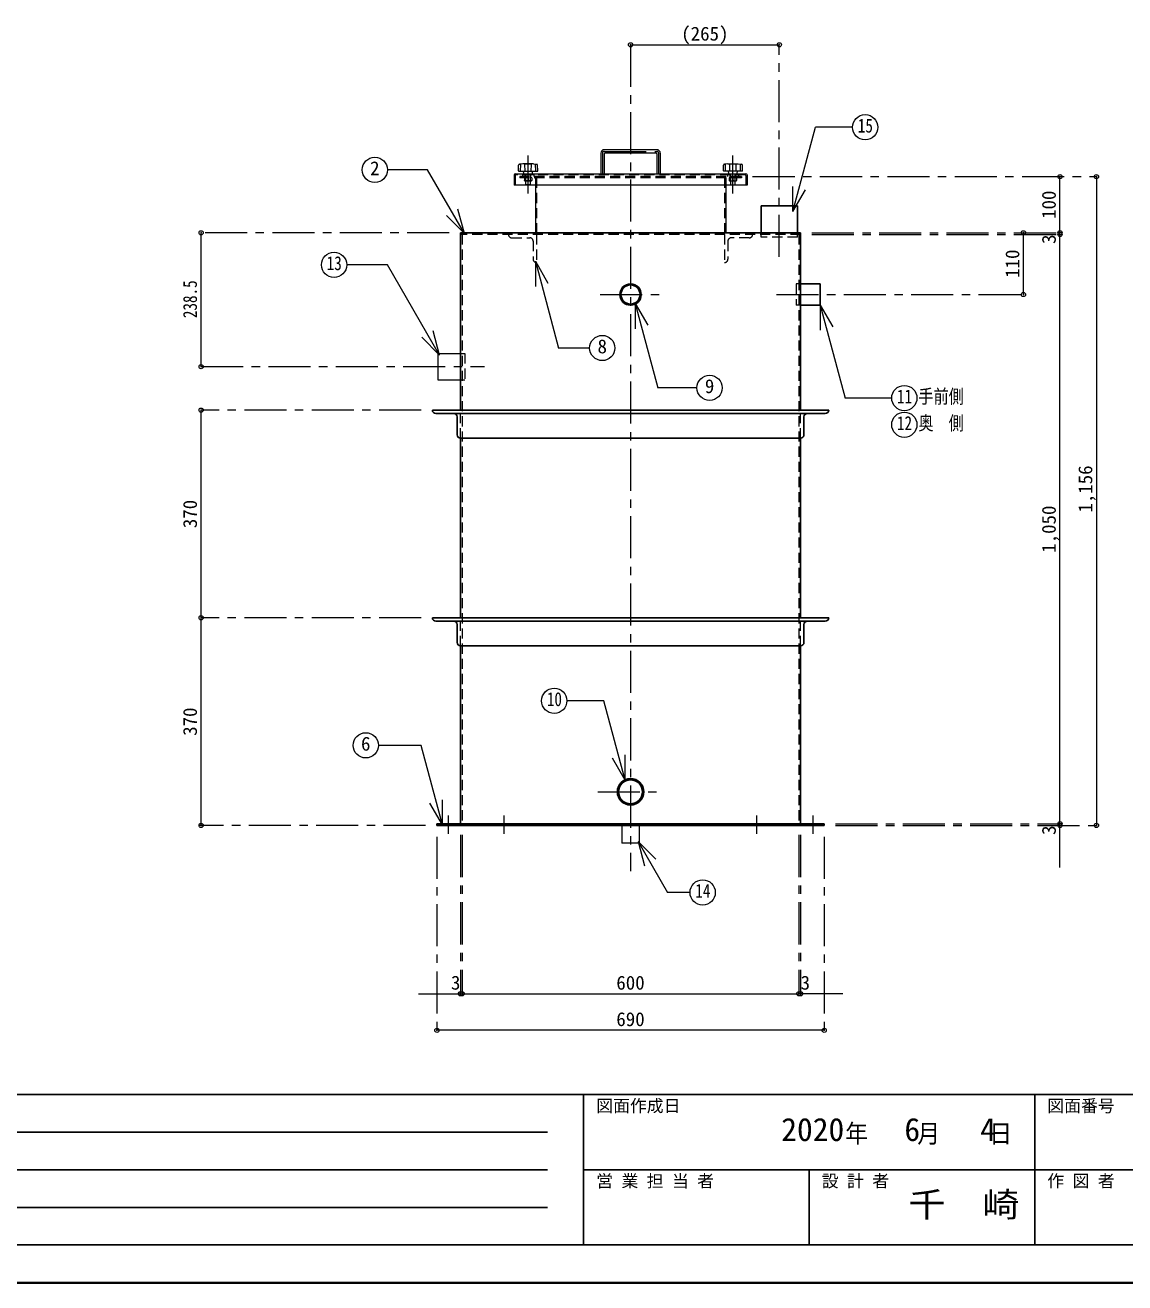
# Model space of a CAD drawing. Units: millimetres at full size, sheet at 1:15. Extents: x -3184 to 2891, y -2037 to 2178.
# Drawn here: x -1225 to 734, y -2037 to 204 of the extents above; entities that cross this region are included whole.
import ezdxf
from ezdxf.enums import TextEntityAlignment as Align

# ---------------------------------------------------------------- set-up
doc = ezdxf.new("R2010")
doc.units = ezdxf.units.MM
doc.header["$LTSCALE"] = 15
doc.header["$PDMODE"] = 32
doc.header["$PDSIZE"] = 7.5
doc.linetypes.add('CHAIN1', pattern=[8, 5, -1, 1, -1])
doc.linetypes.add('DASHED1', pattern=[1.8, 1.2, -0.6])
doc.layers.add('0-0', color=7, linetype='Continuous', lineweight=18)
doc.styles.add('ＭＳ ゴシック', font='')
doc.styles.get('ＭＳ ゴシック').set_extended_font_data('MS Gothic')

msp = doc.modelspace()

# ---------------------------------------------------------------- linework, layer by layer
at = {"layer": '0-0', "color": 4, "linetype": 'CHAIN1', "lineweight": 9}
for p, q in [((-146.7, 168.87), (-146.7, -1303.63)), ((118.3, -209.13), (118.3, 168.87)), ((-193.7, -21.13), (-99.7, -21.13)), ((-329.2, -96.13), (-329.2, -28.53)), ((-196.7, -24.13), (-196.7, -61.13)), ((-96.7, -24.13), (-96.7, -61.13)), ((35.8, -96.13), (35.8, -28.53)), ((70.8, -66.13), (683.3, -66.13)), ((-469.7, -166.13), (-911.7, -166.13)), ((176.3, -166.13), (618.3, -166.13)), ((176.3, -169.13), (618.3, -169.13)), ((-200.7, -276.13), (-92.7, -276.13)), ((113.3, -276.13), (553.3, -276.13)), ((-911.7, -404.63), (-406.7, -404.63)), ((-519.7, -482.13), (-911.7, -482.13)), ((-519.7, -852.13), (-911.7, -852.13)), ((-205.2, -1162.13), (-88.2, -1162.13)), ((-471.7, -1204.13), (-471.7, -1237.13)), ((-371.7, -1237.13), (-371.7, -1204.13)), ((78.3, -1237.13), (78.3, -1204.13)), ((178.3, -1204.13), (178.3, -1237.13)), ((-511.7, -1222.13), (-913.7, -1222.13)), ((218.3, -1219.13), (620.3, -1219.13)), ((218.3, -1222.13), (685.3, -1222.13)), ((-491.7, -1242.13), (-491.7, -1587.13)), ((-449.7, -1239.13), (-449.7, -1522.13)), ((-446.7, -1239.13), (-446.7, -1522.13)), ((153.3, -1239.13), (153.3, -1522.13)), ((156.3, -1239.13), (156.3, -1522.13)), ((198.3, -1242.13), (198.3, -1587.13))]:
    msp.add_line(p, q, dxfattribs=at)
at = {"layer": '0-0', "color": 4, "lineweight": 9}
for p, q in [((-146.7, 168.87), (118.3, 168.87)), ((683.3, -66.13), (683.3, -1222.13)), ((-316.2, -81.13), (-316.2, -166.13)), ((22.8, -81.13), (22.8, -166.13)), ((-911.7, -404.63), (-911.7, -166.13)), ((553.3, -276.13), (553.3, -166.13)), ((-911.7, -852.13), (-911.7, -482.13)), ((-911.7, -1222.13), (-911.7, -852.13)), ((-524.7, -1522.13), (-446.7, -1522.13)), ((-446.7, -1522.13), (153.3, -1522.13)), ((231.3, -1522.13), (153.3, -1522.13)), ((198.3, -1587.13), (-491.7, -1587.13))]:
    msp.add_line(p, q, dxfattribs=at)
at = {"layer": '0-0'}
for p, q in [((142.52, -128.47), (182.8, 21.86)), ((248.82, 21.86), (182.8, 21.86)), ((-99.7, -18.13), (-193.7, -18.13)), ((-338.61, -43.54), (-344.52, -43.85)), ((-342.75, -56.33), (-342.36, -44.69)), ((-320.21, -43.53), (-338.19, -43.53)), ((-334.69, -56.33), (-335.07, -44.69)), ((-323.72, -56.33), (-323.33, -44.69)), ((-319.79, -43.54), (-313.89, -43.85)), ((-315.65, -56.33), (-316.04, -44.69)), ((-199.7, -24.13), (-199.7, -61.13)), ((-193.7, -25.63), (-193.7, -61.13)), ((-101.2, -24.13), (-192.2, -24.13)), ((-99.7, -25.63), (-99.7, -61.13)), ((-93.7, -24.13), (-93.7, -61.13)), ((26.39, -43.54), (20.48, -43.85)), ((22.25, -56.33), (22.64, -44.69)), ((26.81, -43.53), (44.79, -43.53)), ((30.31, -56.33), (29.93, -44.69)), ((41.28, -56.33), (41.67, -44.69)), ((45.21, -43.54), (51.11, -43.85)), ((49.35, -56.33), (48.96, -44.69)), ((-508.22, -54.03), (-579.71, -54.03)), ((-442.76, -167.41), (-508.22, -54.03)), ((-354.2, -63.13), (-354.2, -81.13)), ((-352.2, -61.13), (58.8, -61.13)), ((-346.37, -55.92), (-346.03, -45.4)), ((-345.97, -56.33), (-312.43, -56.33)), ((-336.83, -60.76), (-337.2, -56.33)), ((-321.57, -60.76), (-321.2, -56.33)), ((-312.03, -55.92), (-312.37, -45.4)), ((18.63, -55.92), (18.97, -45.4)), ((52.57, -56.33), (19.03, -56.33)), ((28.17, -60.76), (27.8, -56.33)), ((43.43, -60.76), (43.8, -56.33)), ((52.97, -55.92), (52.63, -45.4)), ((60.8, -63.13), (60.8, -81.13)), ((60.8, -81.13), (-354.2, -81.13)), ((142.52, -128.47), (142.52, -83.47)), ((142.52, -128.47), (165.02, -89.5)), ((-442.76, -167.41), (-454.4, -123.95)), ((-442.76, -167.41), (-474.58, -135.59)), ((-579.66, -223.2), (-652.37, -223.2)), ((-486.81, -384.02), (-579.66, -223.2)), ((-316.23, -216.81), (-293.73, -255.78)), ((-316.23, -216.81), (-316.23, -261.81)), ((-316.23, -216.81), (-274.79, -371.47)), ((-138.24, -292.01), (-115.74, -330.98)), ((-138.24, -292.01), (-138.24, -337.01)), ((-138.24, -292.01), (-97.94, -442.4)), ((191.04, -294.9), (213.54, -333.87)), ((191.04, -294.9), (191.04, -339.9)), ((191.04, -294.9), (235.44, -460.6)), ((-486.81, -384.02), (-518.63, -352.2)), ((-486.81, -384.02), (-498.46, -340.55)), ((-219.55, -371.47), (-274.79, -371.47)), ((-489.7, -381.13), (-489.7, -428.13)), ((-489.7, -381.13), (-449.7, -381.13)), ((-489.7, -428.13), (-449.7, -428.13)), ((-28.34, -442.4), (-97.94, -442.4)), ((318.61, -460.6), (235.44, -460.6)), ((-194.34, -999.99), (-260.14, -999.99)), ((-156.43, -1141.47), (-194.34, -999.99)), ((-156.43, -1141.47), (-156.43, -1096.47)), ((-156.43, -1141.47), (-178.93, -1102.5)), ((-481.72, -1221.29), (-504.22, -1182.32)), ((-481.72, -1221.29), (-481.72, -1176.29)), ((-162.2, -1222.13), (-162.2, -1253.63)), ((-131.2, -1222.13), (-131.2, -1253.63)), ((-131.2, -1253.63), (-162.2, -1253.63)), ((-133.34, -1250.63), (-101.52, -1282.45)), ((-133.34, -1250.63), (-121.69, -1294.1)), ((-133.34, -1250.63), (-80.85, -1341.55)), ((-40.68, -1341.55), (-80.85, -1341.55))]:
    msp.add_line(p, q, dxfattribs=at)
at = {"layer": '0-0', "color": 4, "linetype": 'DASHED1', "lineweight": 9}
for p, q in [((-352.2, -64.13), (-352.2, -81.13)), ((57.8, -63.13), (-351.2, -63.13)), ((-344.2, -66.13), (-344.2, -68.13)), ((50.8, -66.13), (-344.2, -66.13)), ((-339.2, -63.13), (-339.2, -66.13)), ((-334.2, -68.13), (-334.2, -61.13)), ((-333.2, -80.63), (-333.2, -61.13)), ((-325.2, -80.63), (-325.2, -61.13)), ((-324.2, -68.13), (-324.2, -61.13)), ((-319.2, -63.13), (-319.2, -66.13)), ((25.8, -63.13), (25.8, -66.13)), ((30.8, -68.13), (30.8, -61.13)), ((31.8, -80.63), (31.8, -61.13)), ((39.8, -80.63), (39.8, -61.13)), ((40.8, -68.13), (40.8, -61.13)), ((45.8, -63.13), (45.8, -66.13)), ((50.8, -66.13), (50.8, -68.13)), ((58.8, -64.13), (58.8, -81.13)), ((50.8, -68.13), (-344.2, -68.13)), ((-335.7, -68.43), (-335.7, -73.13)), ((-325.2, -80.63), (-333.2, -80.63)), ((-332.7, -81.13), (-333.2, -80.63)), ((-329.2, -68.43), (-329.2, -73.13)), ((-325.2, -80.63), (-325.7, -81.13)), ((-322.95, -73.63), (-322.7, -73.13)), ((-322.7, -68.43), (-322.7, -73.13)), ((-316.2, -69.13), (-316.2, -81.13)), ((-314.2, -68.13), (-314.2, -169.13)), ((20.8, -68.13), (20.8, -169.13)), ((22.8, -69.13), (22.8, -81.13)), ((29.3, -68.43), (29.3, -73.13)), ((29.55, -73.63), (29.3, -73.13)), ((31.8, -80.63), (32.3, -81.13)), ((31.8, -80.63), (39.8, -80.63)), ((35.8, -68.43), (35.8, -73.13)), ((39.3, -81.13), (39.8, -80.63)), ((42.3, -68.43), (42.3, -73.13)), ((-449.7, -381.13), (-441.7, -381.13)), ((-441.7, -381.13), (-441.7, -428.13)), ((-449.7, -428.13), (-441.7, -428.13)), ((-478.7, -1219.13), (-478.7, -1222.13)), ((-464.7, -1219.13), (-464.7, -1222.13)), ((-162.2, -1219.13), (-162.2, -1222.13)), ((-131.2, -1219.13), (-131.2, -1222.13)), ((171.3, -1219.13), (171.3, -1222.13)), ((185.3, -1219.13), (185.3, -1222.13))]:
    msp.add_line(p, q, dxfattribs=at)
at = {"layer": '0-0', "color": 5, "lineweight": 25}
for p, q in [((150.8, -118.13), (85.8, -118.13)), ((85.8, -166.13), (85.8, -118.13)), ((150.8, -166.13), (150.8, -118.13)), ((-449.7, -166.13), (-449.7, -482.13)), ((156.3, -166.13), (-449.7, -166.13)), ((156.3, -166.13), (156.3, -482.13)), ((156.3, -257.13), (191.3, -257.13)), ((191.3, -257.13), (191.3, -295.13)), ((156.3, -295.13), (191.3, -295.13)), ((206.3, -482.13), (-499.7, -482.13)), ((-493.7, -488.13), (200.3, -488.13)), ((-455.7, -494.13), (-455.7, -526.13)), ((162.3, -494.13), (162.3, -526.13)), ((-449.7, -532.13), (156.3, -532.13)), ((-449.7, -532.13), (-449.7, -852.13)), ((156.3, -532.13), (156.3, -852.13)), ((206.3, -852.13), (-499.7, -852.13)), ((-493.7, -858.13), (200.3, -858.13)), ((-455.7, -864.13), (-455.7, -896.13)), ((162.3, -864.13), (162.3, -896.13)), ((-449.7, -902.13), (156.3, -902.13)), ((-449.7, -902.13), (-449.7, -1219.13)), ((156.3, -902.13), (156.3, -1219.13)), ((-491.7, -1219.13), (-491.7, -1222.13)), ((198.3, -1219.13), (-491.7, -1219.13)), ((198.3, -1222.13), (-491.7, -1222.13)), ((198.3, -1219.13), (198.3, -1222.13))]:
    msp.add_line(p, q, dxfattribs=at)
at = {"layer": '0-0', "linetype": 'DASHED1'}
for p, q in [((156.3, -169.13), (-449.7, -169.13)), ((-446.7, -169.13), (-446.7, -1219.13)), ((-358.2, -175.13), (-326.2, -175.13)), ((-314.2, -169.13), (-314.2, -219.13)), ((20.8, -169.13), (20.8, -219.13)), ((64.8, -175.13), (32.8, -175.13)), ((85.8, -174.13), (85.8, -166.13)), ((150.8, -174.13), (85.8, -174.13)), ((150.8, -174.13), (150.8, -166.13)), ((153.3, -169.13), (153.3, -1219.13)), ((-320.2, -181.13), (-320.2, -213.13)), ((26.8, -181.13), (26.8, -213.13)), ((156.3, -295.13), (148.3, -295.13)), ((-449.7, -532.13), (-449.7, -482.13)), ((156.3, -532.13), (156.3, -482.13)), ((-449.7, -902.13), (-449.7, -852.13)), ((156.3, -902.13), (156.3, -852.13)), ((-378.7, -1219.13), (-378.7, -1222.13)), ((-364.7, -1219.13), (-364.7, -1222.13)), ((71.3, -1219.13), (71.3, -1222.13)), ((85.3, -1219.13), (85.3, -1222.13))]:
    msp.add_line(p, q, dxfattribs=at)
at = {"layer": '0-0', "color": 6, "lineweight": 25}
for p, q in [((-3116.7, -1701.77), (2823.3, -1701.77)), ((-230.27, -1969.63), (-230.27, -1701.77)), ((573.3, -1701.77), (573.3, -1969.63)), ((-1687.42, -1768.74), (-294.56, -1768.74)), ((-294.56, -1835.7), (-1687.42, -1835.7)), ((2823.3, -1835.7), (-230.27, -1835.7)), ((171.51, -1969.63), (171.51, -1835.7)), ((-294.56, -1902.67), (-1687.42, -1902.67)), ((2823.3, -1969.63), (-3116.7, -1969.63))]:
    msp.add_line(p, q, dxfattribs=at)
at = {"layer": '0-0', "color": 1, "lineweight": 40}
msp.add_line((2890.8, -2037.13), (-3184.2, -2037.13), dxfattribs=at)
at = {"layer": '0-0', "color": 4, "lineweight": 9}
for points in [[(618.3, -169.13), (618.3, -166.13), (618.3, -66.13)], [(618.3, -1297.13), (618.3, -1219.13), (618.3, -169.13)]]:
    msp.add_lwpolyline(points, dxfattribs=at)
at = {"layer": '0-0', "color": 4, "linetype": 'DASHED1', "lineweight": 9}
for points in [[(-322.95, -73.63), (-335.45, -73.63), (-335.7, -73.13)], [(29.55, -73.63), (42.05, -73.63), (42.3, -73.13)]]:
    msp.add_lwpolyline(points, dxfattribs=at)
at = {"layer": '0-0', "linetype": 'DASHED1'}
msp.add_lwpolyline([(156.3, -257.13), (148.3, -257.13), (148.3, -295.13)], dxfattribs=at)
at = {"layer": '0-0'}
msp.add_lwpolyline([(-481.72, -1221.29), (-519.74, -1079.4), (-595.86, -1079.4)], dxfattribs=at)
for centre in [(271.32, 21.86), (-602.21, -54.03), (-674.87, -223.2), (-197.05, -371.47), (-5.84, -442.4), (341.11, -460.6), (341.11, -508.1), (-282.64, -999.99), (-618.36, -1079.4), (-18.18, -1341.55)]:
    msp.add_circle(centre, 22.5, dxfattribs=at)
at = {"layer": '0-0', "color": 5, "lineweight": 25}
for centre, radius in [((-146.7, -276.13), 19), ((-146.7, -276.13), 17), ((-146.7, -1162.13), 23.5), ((-146.7, -1162.13), 21.35)]:
    msp.add_circle(centre, radius, dxfattribs=at)
at = {"layer": '0-0'}
for centre, radius, start, end in [((-193.7, -24.13), 6, 90, 180), ((-99.7, -24.13), 6, 0, 90), ((-344.43, -45.45), 1.6, 93.01913, 178.15415), ((-344.81, -45.99), 1.66, 93.02757, 128.73305), ((-344.74, -52.3), 7.97, 72.62002, 91.09064), ((-338.19, -51.53), 8, 90, 93.01913), ((-334.67, -44.68), 0.4, 97.29873, 181.90915), ((-329.2, -87.4), 43.47, 82.70127, 97.29873), ((-323.73, -44.68), 0.4, 358.09085, 82.70127), ((-320.21, -51.53), 8, 86.98087, 90), ((-313.66, -52.3), 7.97, 88.90936, 107.37998), ((-313.97, -45.45), 1.6, 1.84585, 86.98087), ((-313.6, -45.99), 1.66, 51.26695, 86.97243), ((-192.2, -25.63), 1.5, 90, 180), ((-101.2, -25.63), 1.5, 0, 90), ((20.57, -45.45), 1.6, 93.01913, 178.15415), ((20.19, -45.99), 1.66, 93.02757, 128.73305), ((20.26, -52.3), 7.97, 72.62002, 91.09064), ((26.81, -51.53), 8, 90, 93.01913), ((30.33, -44.68), 0.4, 97.29873, 181.90915), ((35.8, -87.4), 43.47, 82.70127, 97.29873), ((41.27, -44.68), 0.4, 358.09085, 82.70127), ((44.79, -51.53), 8, 86.98087, 90), ((51.34, -52.3), 7.97, 88.90936, 107.37998), ((51.03, -45.45), 1.6, 1.84585, 86.98087), ((51.4, -45.99), 1.66, 51.26695, 86.97243), ((-352.2, -63.13), 2, 90, 180), ((-345.97, -55.93), 0.4, 178.15415, 270), ((-336.43, -60.73), 0.4, 184.76364, 270), ((-321.97, -60.73), 0.4, 270, 355.23636), ((-312.43, -55.93), 0.4, 270, 1.84585), ((19.03, -55.93), 0.4, 178.15415, 270), ((28.57, -60.73), 0.4, 184.76364, 270), ((43.03, -60.73), 0.4, 270, 355.23636), ((52.57, -55.93), 0.4, 270, 1.84585), ((58.8, -63.13), 2, 0, 90)]:
    msp.add_arc(centre, radius, start, end, dxfattribs=at)
at = {"layer": '0-0', "color": 4, "linetype": 'CHAIN1', "lineweight": 9}
for centre, start, end in [((-193.7, -24.13), 90, 180), ((-99.7, -24.13), 0, 90)]:
    msp.add_arc(centre, 3, start, end, dxfattribs=at)
at = {"layer": '0-0', "color": 4, "linetype": 'DASHED1', "lineweight": 9}
for centre, radius, start, end in [((-351.2, -64.13), 1, 90, 180), ((-316.2, -68.13), 2, 0, 90), ((22.8, -68.13), 2, 90, 180), ((57.8, -64.13), 1, 0, 90), ((-335.4, -68.43), 0.3, 90, 180), ((-339.38, 14.82), 88.54, 272.54473, 276.60311), ((-329.5, -68.43), 0.3, 0, 90), ((-328.9, -68.43), 0.3, 90, 180), ((-319.02, 14.82), 88.54, 263.39689, 267.45527), ((-323, -68.43), 0.3, 0, 90), ((-317.2, -69.13), 1, 0, 90), ((23.8, -69.13), 1, 90, 180), ((29.6, -68.43), 0.3, 90, 180), ((25.62, 14.82), 88.54, 272.54473, 276.60311), ((35.5, -68.43), 0.3, 0, 90), ((36.1, -68.43), 0.3, 90, 180), ((45.98, 14.82), 88.54, 263.39689, 267.45527), ((42, -68.43), 0.3, 0, 90)]:
    msp.add_arc(centre, radius, start, end, dxfattribs=at)
at = {"layer": '0-0', "linetype": 'DASHED1'}
for centre, start, end in [((-358.2, -169.13), 180, 270), ((-326.2, -181.13), 0, 90), ((32.8, -181.13), 90, 180), ((64.8, -169.13), 270, 0), ((-314.2, -213.13), 180, 270), ((20.8, -213.13), 270, 0)]:
    msp.add_arc(centre, 6, start, end, dxfattribs=at)
at = {"layer": '0-0', "color": 5, "lineweight": 25}
for centre, start, end in [((-493.7, -482.13), 180, 270), ((-461.7, -494.13), 0, 90), ((168.3, -494.13), 90, 180), ((200.3, -482.13), 270, 0), ((-449.7, -526.13), 180, 270), ((156.3, -526.13), 270, 0), ((-493.7, -852.13), 180, 270), ((-461.7, -864.13), 0, 90), ((168.3, -864.13), 90, 180), ((200.3, -852.13), 270, 0), ((-449.7, -896.13), 180, 270), ((156.3, -896.13), 270, 0)]:
    msp.add_arc(centre, 6, start, end, dxfattribs=at)
at = {"layer": '0-0', "color": 1}
for p in [(-146.7, 168.87), (118.3, 168.87), (618.3, -66.13), (683.3, -66.13), (-911.7, -166.13), (553.3, -166.13), (618.3, -166.13), (618.3, -169.13), (553.3, -276.13), (-911.7, -404.63), (-911.7, -482.13), (-911.7, -852.13), (-911.7, -1222.13), (618.3, -1219.13), (618.3, -1222.13), (683.3, -1222.13), (-449.7, -1522.13), (-446.7, -1522.13), (153.3, -1522.13), (156.3, -1522.13), (-491.7, -1587.13), (198.3, -1587.13)]:
    msp.add_point(p, dxfattribs=at)

# ---------------------------------------------------------------- texts
at = {"layer": '0-0', "style": 'ＭＳ ゴシック'}
for s, height, p in [('(265)', 24.74, (-56.39, 168.87)), ('2', 24.74, (-610.65, -70.91)), ('8', 24.74, (-205.48, -388.35)), ('9', 24.74, (-14.27, -459.28)), ('6', 24.74, (-626.8, -1096.27)), ('3', 24.74, (-466.58, -1522.13)), ('600', 24.74, (-172.01, -1522.13)), ('3', 24.74, (156.3, -1522.13)), ('690', 24.74, (-172.01, -1587.13)), ('図面作成日', 21.99, (-207.77, -1739.27)), ('図面番号', 21.99, (595.8, -1739.27)), ('2020', 41.24, (121.8, -1796.86)), ('6', 41.24, (341.17, -1796.86)), ('4', 41.24, (476.17, -1796.86)), ('営 業 担 当 者', 21.99, (-207.77, -1873.2)), ('設 計 者', 21.99, (194.01, -1873.2)), ('作 図 者', 21.99, (595.8, -1873.2))]:
    msp.add_text(s, height=height, dxfattribs=at).set_placement(p, align=Align.BOTTOM_LEFT)
for s, height, width, p in [('15', 24.74, 0.8, (258.2, 4.98)), ('13', 24.74, 0.8, (-687.99, -240.07)), ('11', 24.74, 0.8, (327.99, -477.48)), ('手前側', 24.74, 0.8, (366.11, -477.48)), ('奥\u3000側', 24.74, 0.8, (366.11, -524.98)), ('12', 24.74, 0.8, (327.99, -524.98)), ('10', 24.74, 0.8, (-295.76, -1016.86)), ('14', 24.74, 0.8, (-31.3, -1358.42)), ('千\u3000崎', 43.99, 1.1, (348.3, -1932.67))]:
    msp.add_text(s, height=height, dxfattribs=dict(at, width=width)).set_placement(p, align=Align.BOTTOM_LEFT)
for s, p in [('100', (618.3, -141.44)), ('3', (618.3, -186.01)), ('110', (553.3, -246.44)), ('1,156', (683.3, -664.76)), ('370', (-911.7, -692.44)), ('1,050', (618.3, -736.32)), ('370', (-911.7, -1062.44)), ('3', (618.3, -1239.01))]:
    msp.add_text(s, height=24.74, rotation=90, dxfattribs=at).set_placement(p, align=Align.BOTTOM_LEFT)
at = {"layer": '0-0', "style": 'ＭＳ ゴシック', "width": 0.8}
msp.add_text('238.5', height=24.74, rotation=90, dxfattribs=at).set_placement((-911.7, -318.19), align=Align.BOTTOM_LEFT)
at = {"layer": '0-0', "insert": (235.8, -1791.24), "char_height": 32.99, "attachment_point": 7, "style": 'ＭＳ ゴシック'}
msp.add_mtext('\\T1.27;\\W0.9;年\\~\\~\\~月\\~\\~\\~日', dxfattribs=at)

doc.saveas('drawing.dxf')
